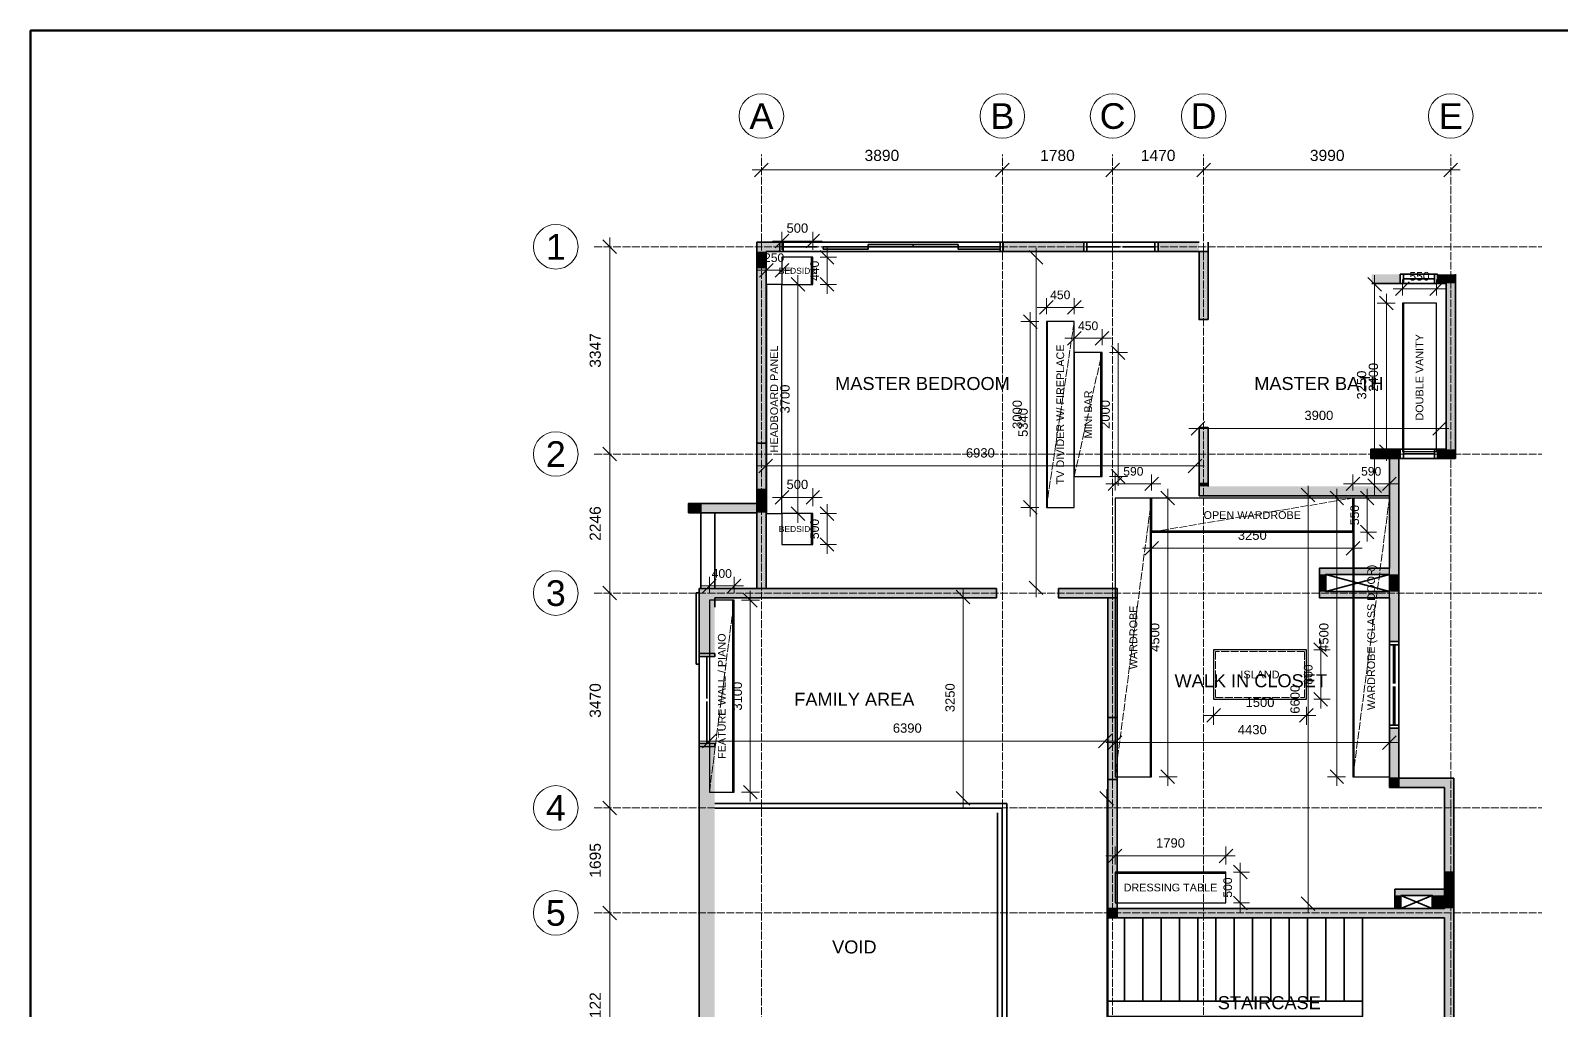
# Model space of a CAD drawing. Header units: millimetres. Extents: x 5 to 415, y 5 to 292.
# Drawn here: x 5 to 252, y 133.9 to 292 of the extents above; entities that cross this region are included whole.
import ezdxf
from ezdxf.enums import TextEntityAlignment as Align

# ---------------------------------------------------------------- set-up
doc = ezdxf.new("R2010")
doc.units = ezdxf.units.MM
doc.linetypes.add('DASHED', pattern=[1.524, 1.27, -0.254])
for name, color, linetype, lineweight in [('0-SHEET', 7, 'CONTINUOUS', 50), ('A-GRID', 8, 'DASHED', 13), ('A-GRID-TAG', 7, 'CONTINUOUS', 18), ('A-WALL', 250, 'CONTINUOUS', 35), ('A-WALL-DEMO', 1, 'DASHED', 35), ('A-WALL-FILL', 250, 'CONTINUOUS', 0), ('A-WALL-NEW', 5, 'CONTINUOUS', 35), ('I-DIM', 5, 'CONTINUOUS', 13), ('I-JOIN', 6, 'CONTINUOUS', 25), ('I-JOIN-HIDDEN', 6, 'DASHED', 13), ('I-ROOM', 7, 'CONTINUOUS', 13)]:
    doc.layers.add(name, color=color, linetype=linetype, lineweight=lineweight)
doc.styles.get("Standard").update_dxf_attribs({"font": 'arial.ttf'})

msp = doc.modelspace()

# ---------------------------------------------------------------- hatches: boundary and pattern name
at = {"layer": 'A-WALL-DEMO', "true_color": 0x727430}
h = msp.add_hatch(color=7, dxfattribs=at)
h.dxf.hatch_style = 1
h.paths.add_polyline_path([(123.74, 225.39), (122.24, 225.39), (123.74, 217.89), (123.74, 225.39)])
h = msp.add_hatch(color=7, dxfattribs=at)
h.dxf.hatch_style = 1
h.paths.add_polyline_path([(122.24, 225.39), (123.74, 217.89), (122.24, 217.89), (122.24, 225.39)])
h = msp.add_hatch(color=7, dxfattribs=at)
h.dxf.hatch_style = 1
h.paths.add_polyline_path([(180.45, 181.08), (178.95, 181.08), (180.45, 171.07), (180.45, 181.08)])
h = msp.add_hatch(color=7, dxfattribs=at)
h.dxf.hatch_style = 1
h.paths.add_polyline_path([(178.95, 181.08), (180.45, 171.07), (178.95, 171.07), (178.95, 181.08)])
at = {"layer": 'A-WALL-FILL', "true_color": 0x4d4d4d}
h = msp.add_hatch(color=7, dxfattribs=at)
h.dxf.hatch_style = 1
h.paths.add_polyline_path([(125.99, 257.82), (122.24, 257.82), (125.99, 256.32), (125.99, 257.82)])
h = msp.add_hatch(color=7, dxfattribs=at)
h.dxf.hatch_style = 1
h.paths.add_polyline_path([(122.24, 257.82), (125.99, 256.32), (122.24, 256.32), (122.24, 257.82)])
h = msp.add_hatch(color=7, dxfattribs=at)
h.dxf.hatch_style = 1
h.paths.add_polyline_path([(175.04, 257.82), (162.04, 257.82), (175.04, 256.32), (175.04, 257.82)])
h = msp.add_hatch(color=7, dxfattribs=at)
h.dxf.hatch_style = 1
h.paths.add_polyline_path([(162.04, 257.82), (175.04, 256.32), (162.04, 256.32), (162.04, 257.82)])
h = msp.add_hatch(color=7, dxfattribs=at)
h.dxf.hatch_style = 1
h.paths.add_polyline_path([(193.65, 257.82), (187.05, 257.82), (193.65, 256.32), (193.65, 257.82)])
h = msp.add_hatch(color=7, dxfattribs=at)
h.dxf.hatch_style = 1
h.paths.add_polyline_path([(187.05, 257.82), (193.65, 256.32), (187.05, 256.32), (187.05, 257.82)])
h = msp.add_hatch(color=7, dxfattribs=at)
h.dxf.hatch_style = 1
h.paths.add_polyline_path([(123.74, 256.32), (122.24, 256.32), (123.74, 253.6), (123.74, 256.32)])
h = msp.add_hatch(color=7, dxfattribs=at)
h.dxf.hatch_style = 1
h.paths.add_polyline_path([(122.24, 256.32), (123.74, 253.6), (122.24, 253.6), (122.24, 256.32)])
h = msp.add_hatch(color=7, dxfattribs=at)
h.dxf.hatch_style = 1
h.paths.add_polyline_path([(123.74, 253.6), (122.24, 253.6), (123.74, 225.39), (123.74, 253.6)])
h = msp.add_hatch(color=7, dxfattribs=at)
h.dxf.hatch_style = 1
h.paths.add_polyline_path([(122.24, 253.6), (123.74, 225.39), (122.24, 225.39), (122.24, 253.6)])
h = msp.add_hatch(color=7, dxfattribs=at)
h.dxf.hatch_style = 1
h.paths.add_polyline_path([(226.15, 252.66), (221.55, 252.66), (226.15, 251.16), (226.15, 252.66)])
h = msp.add_hatch(color=7, dxfattribs=at)
h.dxf.hatch_style = 1
h.paths.add_polyline_path([(221.55, 252.66), (226.15, 251.16), (221.55, 251.16), (221.55, 252.66)])
h = msp.add_hatch(color=7, dxfattribs=at)
h.dxf.hatch_style = 1
h.paths.add_polyline_path([(235.05, 252.66), (232.15, 252.66), (235.05, 251.16), (235.05, 252.66)])
h = msp.add_hatch(color=7, dxfattribs=at)
h.dxf.hatch_style = 1
h.paths.add_polyline_path([(232.15, 252.66), (235.05, 251.16), (232.15, 251.16), (232.15, 252.66)])
h = msp.add_hatch(color=7, dxfattribs=at)
h.dxf.hatch_style = 1
h.paths.add_polyline_path([(235.05, 251.16), (233.55, 251.16), (235.05, 224.37), (235.05, 251.16)])
h = msp.add_hatch(color=7, dxfattribs=at)
h.dxf.hatch_style = 1
h.paths.add_polyline_path([(233.55, 251.16), (235.05, 224.37), (233.55, 224.37), (233.55, 251.16)])
h = msp.add_hatch(color=7, dxfattribs=at)
h.dxf.hatch_style = 1
h.paths.add_polyline_path([(226.15, 224.37), (224.4, 224.37), (226.15, 222.87), (226.15, 224.37)])
h = msp.add_hatch(color=7, dxfattribs=at)
h.dxf.hatch_style = 1
h.paths.add_polyline_path([(224.4, 224.37), (226.15, 222.87), (224.4, 222.87), (224.4, 224.37)])
h = msp.add_hatch(color=7, dxfattribs=at)
h.dxf.hatch_style = 1
h.paths.add_polyline_path([(225.9, 222.87), (224.4, 222.87), (225.9, 218.37), (225.9, 222.87)])
h = msp.add_hatch(color=7, dxfattribs=at)
h.dxf.hatch_style = 1
h.paths.add_polyline_path([(224.4, 222.87), (225.9, 218.37), (224.4, 218.37), (224.4, 222.87)])
h = msp.add_hatch(color=7, dxfattribs=at)
h.dxf.hatch_style = 1
h.paths.add_polyline_path([(235.05, 224.37), (232.15, 224.37), (235.05, 222.87), (235.05, 224.37)])
h = msp.add_hatch(color=7, dxfattribs=at)
h.dxf.hatch_style = 1
h.paths.add_polyline_path([(232.15, 224.37), (235.05, 222.87), (232.15, 222.87), (232.15, 224.37)])
h = msp.add_hatch(color=7, dxfattribs=at)
h.dxf.hatch_style = 1
h.paths.add_polyline_path([(123.74, 217.89), (122.24, 217.89), (123.74, 216.64), (123.74, 217.89)])
h = msp.add_hatch(color=7, dxfattribs=at)
h.dxf.hatch_style = 1
h.paths.add_polyline_path([(122.24, 217.89), (123.74, 216.64), (122.24, 216.64), (122.24, 217.89)])
h = msp.add_hatch(color=7, dxfattribs=at)
h.dxf.hatch_style = 1
h.paths.add_polyline_path([(225.9, 218.37), (224.4, 218.37), (225.9, 205.17), (225.9, 218.37)])
h = msp.add_hatch(color=7, dxfattribs=at)
h.dxf.hatch_style = 1
h.paths.add_polyline_path([(224.4, 218.37), (225.9, 205.17), (224.4, 205.17), (224.4, 218.37)])
h = msp.add_hatch(color=7, dxfattribs=at)
h.dxf.hatch_style = 1
h.paths.add_polyline_path([(113.23, 215.64), (111.24, 215.64), (113.23, 214.14), (113.23, 215.64)])
h = msp.add_hatch(color=7, dxfattribs=at)
h.dxf.hatch_style = 1
h.paths.add_polyline_path([(111.24, 215.64), (113.23, 214.14), (111.24, 214.14), (111.24, 215.64)])
h = msp.add_hatch(color=7, dxfattribs=at)
h.dxf.hatch_style = 1
h.paths.add_polyline_path([(122.24, 215.64), (113.23, 215.64), (122.24, 214.14), (122.24, 215.64)])
h = msp.add_hatch(color=7, dxfattribs=at)
h.dxf.hatch_style = 1
h.paths.add_polyline_path([(113.23, 215.64), (122.24, 214.14), (113.23, 214.14), (113.23, 215.64)])
h = msp.add_hatch(color=7, dxfattribs=at)
h.dxf.hatch_style = 1
h.paths.add_polyline_path([(123.74, 216.64), (122.24, 216.64), (123.74, 215.64), (123.74, 216.64)])
h = msp.add_hatch(color=7, dxfattribs=at)
h.dxf.hatch_style = 1
h.paths.add_polyline_path([(122.24, 216.64), (123.74, 215.64), (122.24, 215.64), (122.24, 216.64)])
h = msp.add_hatch(color=7, dxfattribs=at)
h.dxf.hatch_style = 1
h.paths.add_polyline_path([(123.74, 215.64), (122.24, 215.64), (123.74, 214.14), (123.74, 215.64)])
h = msp.add_hatch(color=7, dxfattribs=at)
h.dxf.hatch_style = 1
h.paths.add_polyline_path([(122.24, 215.64), (123.74, 214.14), (122.24, 214.14), (122.24, 215.64)])
h = msp.add_hatch(color=7, dxfattribs=at)
h.dxf.hatch_style = 1
h.paths.add_polyline_path([(123.74, 214.14), (122.24, 214.14), (123.74, 201.88), (123.74, 214.14)])
h = msp.add_hatch(color=7, dxfattribs=at)
h.dxf.hatch_style = 1
h.paths.add_polyline_path([(122.24, 214.14), (123.74, 201.88), (122.24, 201.88), (122.24, 214.14)])
h = msp.add_hatch(color=7, dxfattribs=at)
h.dxf.hatch_style = 1
h.paths.add_polyline_path([(225.9, 205.17), (213.1, 205.17), (225.9, 204.17), (225.9, 205.17)])
h = msp.add_hatch(color=7, dxfattribs=at)
h.dxf.hatch_style = 1
h.paths.add_polyline_path([(213.1, 205.17), (225.9, 204.17), (213.1, 204.17), (213.1, 205.17)])
h = msp.add_hatch(color=7, dxfattribs=at)
h.dxf.hatch_style = 1
h.paths.add_polyline_path([(214.1, 204.17), (213.1, 204.17), (214.1, 201.39), (214.1, 204.17)])
h = msp.add_hatch(color=7, dxfattribs=at)
h.dxf.hatch_style = 1
h.paths.add_polyline_path([(213.1, 204.17), (214.1, 201.39), (213.1, 201.39), (213.1, 204.17)])
h = msp.add_hatch(color=7, dxfattribs=at)
h.dxf.hatch_style = 1
h.paths.add_polyline_path([(225.9, 204.17), (224.4, 204.17), (225.9, 201.88), (225.9, 204.17)])
h = msp.add_hatch(color=7, dxfattribs=at)
h.dxf.hatch_style = 1
h.paths.add_polyline_path([(224.4, 204.17), (225.9, 201.88), (224.4, 201.88), (224.4, 204.17)])
h = msp.add_hatch(color=7, dxfattribs=at)
h.dxf.hatch_style = 1
h.paths.add_polyline_path([(160.94, 201.88), (112.97, 201.88), (160.94, 200.39), (160.94, 201.88)])
h = msp.add_hatch(color=7, dxfattribs=at)
h.dxf.hatch_style = 1
h.paths.add_polyline_path([(112.97, 201.88), (160.94, 200.39), (112.97, 200.39), (112.97, 201.88)])
h = msp.add_hatch(color=7, dxfattribs=at)
h.dxf.hatch_style = 1
h.paths.add_polyline_path([(115.45, 200.39), (112.97, 200.39), (115.45, 191.39), (115.45, 200.39)])
h = msp.add_hatch(color=7, dxfattribs=at)
h.dxf.hatch_style = 1
h.paths.add_polyline_path([(112.97, 200.39), (115.45, 191.39), (112.97, 191.39), (112.97, 200.39)])
h = msp.add_hatch(color=7, dxfattribs=at)
h.dxf.hatch_style = 1
h.paths.add_polyline_path([(180.45, 201.88), (170.94, 201.88), (180.45, 200.39), (180.45, 201.88)])
h = msp.add_hatch(color=7, dxfattribs=at)
h.dxf.hatch_style = 1
h.paths.add_polyline_path([(170.94, 201.88), (180.45, 200.39), (170.94, 200.39), (170.94, 201.88)])
h = msp.add_hatch(color=7, dxfattribs=at)
h.dxf.hatch_style = 1
h.paths.add_polyline_path([(180.45, 200.39), (178.95, 200.39), (180.45, 181.08), (180.45, 200.39)])
h = msp.add_hatch(color=7, dxfattribs=at)
h.dxf.hatch_style = 1
h.paths.add_polyline_path([(178.95, 200.39), (180.45, 181.08), (178.95, 181.08), (178.95, 200.39)])
h = msp.add_hatch(color=7, dxfattribs=at)
h.dxf.hatch_style = 1
h.paths.add_polyline_path([(225.9, 201.39), (213.1, 201.39), (225.9, 200.39), (225.9, 201.39)])
h = msp.add_hatch(color=7, dxfattribs=at)
h.dxf.hatch_style = 1
h.paths.add_polyline_path([(213.1, 201.39), (225.9, 200.39), (213.1, 200.39), (213.1, 201.39)])
h = msp.add_hatch(color=7, dxfattribs=at)
h.dxf.hatch_style = 1
h.paths.add_polyline_path([(225.9, 201.88), (224.4, 201.88), (225.9, 201.39), (225.9, 201.88)])
h = msp.add_hatch(color=7, dxfattribs=at)
h.dxf.hatch_style = 1
h.paths.add_polyline_path([(224.4, 201.88), (225.9, 201.39), (224.4, 201.39), (224.4, 201.88)])
h = msp.add_hatch(color=7, dxfattribs=at)
h.dxf.hatch_style = 1
h.paths.add_polyline_path([(225.9, 200.39), (224.4, 200.39), (225.9, 193.31), (225.9, 200.39)])
h = msp.add_hatch(color=7, dxfattribs=at)
h.dxf.hatch_style = 1
h.paths.add_polyline_path([(224.4, 200.39), (225.9, 193.31), (224.4, 193.31), (224.4, 200.39)])
h = msp.add_hatch(color=7, dxfattribs=at)
h.dxf.hatch_style = 1
h.paths.add_polyline_path([(225.9, 179.31), (224.4, 179.31), (225.9, 171.24), (225.9, 179.31)])
h = msp.add_hatch(color=7, dxfattribs=at)
h.dxf.hatch_style = 1
h.paths.add_polyline_path([(224.4, 179.31), (225.9, 171.24), (224.4, 171.24), (224.4, 179.31)])
h = msp.add_hatch(color=7, dxfattribs=at)
h.dxf.hatch_style = 1
h.paths.add_polyline_path([(115.45, 176.39), (112.97, 176.39), (115.45, 119.01), (115.45, 176.39)])
h = msp.add_hatch(color=7, dxfattribs=at)
h.dxf.hatch_style = 1
h.paths.add_polyline_path([(112.97, 176.39), (115.45, 119.01), (112.97, 119.01), (112.97, 176.39)])
h = msp.add_hatch(color=7, dxfattribs=at)
h.dxf.hatch_style = 1
h.paths.add_polyline_path([(180.45, 171.07), (178.95, 171.07), (180.45, 150.23), (180.45, 171.07)])
h = msp.add_hatch(color=7, dxfattribs=at)
h.dxf.hatch_style = 1
h.paths.add_polyline_path([(178.95, 171.07), (180.45, 150.23), (178.95, 150.23), (178.95, 171.07)])
h = msp.add_hatch(color=7, dxfattribs=at)
h.dxf.hatch_style = 1
h.paths.add_polyline_path([(225.9, 171.24), (224.4, 171.24), (225.9, 170.28), (225.9, 171.24)])
h = msp.add_hatch(color=7, dxfattribs=at)
h.dxf.hatch_style = 1
h.paths.add_polyline_path([(224.4, 171.24), (225.9, 170.28), (224.4, 170.28), (224.4, 171.24)])
h = msp.add_hatch(color=7, dxfattribs=at)
h.dxf.hatch_style = 1
h.paths.add_polyline_path([(234.8, 171.24), (225.9, 171.24), (234.8, 170.28), (234.8, 171.24)])
h = msp.add_hatch(color=7, dxfattribs=at)
h.dxf.hatch_style = 1
h.paths.add_polyline_path([(225.9, 171.24), (234.8, 170.28), (225.9, 170.28), (225.9, 171.24)])
h = msp.add_hatch(color=7, dxfattribs=at)
h.dxf.hatch_style = 1
h.paths.add_polyline_path([(225.9, 170.28), (224.4, 170.28), (225.9, 169.74), (225.9, 170.28)])
h = msp.add_hatch(color=7, dxfattribs=at)
h.dxf.hatch_style = 1
h.paths.add_polyline_path([(224.4, 170.28), (225.9, 169.74), (224.4, 169.74), (224.4, 170.28)])
h = msp.add_hatch(color=7, dxfattribs=at)
h.dxf.hatch_style = 1
h.paths.add_polyline_path([(234.8, 170.28), (225.9, 170.28), (234.8, 169.74), (234.8, 170.28)])
h = msp.add_hatch(color=7, dxfattribs=at)
h.dxf.hatch_style = 1
h.paths.add_polyline_path([(225.9, 170.28), (234.8, 169.74), (225.9, 169.74), (225.9, 170.28)])
h = msp.add_hatch(color=7, dxfattribs=at)
h.dxf.hatch_style = 1
h.paths.add_polyline_path([(234.8, 169.74), (233.3, 169.74), (234.8, 156.23), (234.8, 169.74)])
h = msp.add_hatch(color=7, dxfattribs=at)
h.dxf.hatch_style = 1
h.paths.add_polyline_path([(233.3, 169.74), (234.8, 156.23), (233.3, 156.23), (233.3, 169.74)])
h = msp.add_hatch(color=7, dxfattribs=at)
h.dxf.hatch_style = 1
h.paths.add_polyline_path([(234.8, 156.23), (233.3, 156.23), (234.8, 153.31), (234.8, 156.23)])
h = msp.add_hatch(color=7, dxfattribs=at)
h.dxf.hatch_style = 1
h.paths.add_polyline_path([(233.3, 156.23), (234.8, 153.31), (233.3, 153.31), (233.3, 156.23)])
h = msp.add_hatch(color=7, dxfattribs=at)
h.dxf.hatch_style = 1
h.paths.add_polyline_path([(233.3, 153.31), (225.26, 153.31), (233.3, 152.32), (233.3, 153.31)])
h = msp.add_hatch(color=7, dxfattribs=at)
h.dxf.hatch_style = 1
h.paths.add_polyline_path([(225.26, 153.31), (233.3, 152.32), (225.26, 152.32), (225.26, 153.31)])
h = msp.add_hatch(color=7, dxfattribs=at)
h.dxf.hatch_style = 1
h.paths.add_polyline_path([(234.8, 153.31), (233.3, 153.31), (234.8, 150.23), (234.8, 153.31)])
h = msp.add_hatch(color=7, dxfattribs=at)
h.dxf.hatch_style = 1
h.paths.add_polyline_path([(233.3, 153.31), (234.8, 150.23), (233.3, 150.23), (233.3, 153.31)])
h = msp.add_hatch(color=7, dxfattribs=at)
h.dxf.hatch_style = 1
h.paths.add_polyline_path([(226.26, 152.32), (225.26, 152.32), (226.26, 150.23), (226.26, 152.32)])
h = msp.add_hatch(color=7, dxfattribs=at)
h.dxf.hatch_style = 1
h.paths.add_polyline_path([(225.26, 152.32), (226.26, 150.23), (225.26, 150.23), (225.26, 152.32)])
h = msp.add_hatch(color=7, dxfattribs=at)
h.dxf.hatch_style = 1
h.paths.add_polyline_path([(233.3, 152.32), (231.3, 152.32), (233.3, 150.23), (233.3, 152.32)])
h = msp.add_hatch(color=7, dxfattribs=at)
h.dxf.hatch_style = 1
h.paths.add_polyline_path([(231.3, 152.32), (233.3, 150.23), (231.3, 150.23), (231.3, 152.32)])
h = msp.add_hatch(color=7, dxfattribs=at)
h.dxf.hatch_style = 1
h.paths.add_polyline_path([(180.45, 150.23), (178.95, 150.23), (180.45, 148.73), (180.45, 150.23)])
h = msp.add_hatch(color=7, dxfattribs=at)
h.dxf.hatch_style = 1
h.paths.add_polyline_path([(178.95, 150.23), (180.45, 148.73), (178.95, 148.73), (178.95, 150.23)])
h = msp.add_hatch(color=7, dxfattribs=at)
h.dxf.hatch_style = 1
h.paths.add_polyline_path([(234.8, 150.23), (180.45, 150.23), (234.8, 148.73), (234.8, 150.23)])
h = msp.add_hatch(color=7, dxfattribs=at)
h.dxf.hatch_style = 1
h.paths.add_polyline_path([(180.45, 150.23), (234.8, 148.73), (180.45, 148.73), (180.45, 150.23)])
h = msp.add_hatch(color=7, dxfattribs=at)
h.dxf.hatch_style = 1
h.paths.add_polyline_path([(234.8, 148.73), (233.3, 148.73), (234.8, 119.01), (234.8, 148.73)])
h = msp.add_hatch(color=7, dxfattribs=at)
h.dxf.hatch_style = 1
h.paths.add_polyline_path([(233.3, 148.73), (234.8, 119.01), (233.3, 119.01), (233.3, 148.73)])
at = {"layer": 'A-WALL-NEW', "true_color": 0x4554a5}
h = msp.add_hatch(color=7, dxfattribs=at)
h.dxf.hatch_style = 1
h.paths.add_polyline_path([(195.15, 256.32), (193.65, 256.32), (195.15, 251.16), (195.15, 256.32)])
h = msp.add_hatch(color=7, dxfattribs=at)
h.dxf.hatch_style = 1
h.paths.add_polyline_path([(193.65, 256.32), (195.15, 251.16), (193.65, 251.16), (193.65, 256.32)])
h = msp.add_hatch(color=7, dxfattribs=at)
h.dxf.hatch_style = 1
h.paths.add_polyline_path([(195.15, 251.16), (193.65, 251.16), (195.15, 245.33), (195.15, 251.16)])
h = msp.add_hatch(color=7, dxfattribs=at)
h.dxf.hatch_style = 1
h.paths.add_polyline_path([(193.65, 251.16), (195.15, 245.33), (193.65, 245.33), (193.65, 251.16)])
h = msp.add_hatch(color=7, dxfattribs=at)
h.dxf.hatch_style = 1
h.paths.add_polyline_path([(195.15, 227.87), (193.65, 227.87), (195.15, 224.37), (195.15, 227.87)])
h = msp.add_hatch(color=7, dxfattribs=at)
h.dxf.hatch_style = 1
h.paths.add_polyline_path([(193.65, 227.87), (195.15, 224.37), (193.65, 224.37), (193.65, 227.87)])
h = msp.add_hatch(color=7, dxfattribs=at)
h.dxf.hatch_style = 1
h.paths.add_polyline_path([(195.15, 224.37), (193.65, 224.37), (195.15, 218.97), (195.15, 224.37)])
h = msp.add_hatch(color=7, dxfattribs=at)
h.dxf.hatch_style = 1
h.paths.add_polyline_path([(193.65, 224.37), (195.15, 218.97), (193.65, 218.97), (193.65, 224.37)])
h = msp.add_hatch(color=7, dxfattribs=at)
h.dxf.hatch_style = 1
h.paths.add_polyline_path([(224.4, 224.37), (221.4, 224.37), (224.4, 222.87), (224.4, 224.37)])
h = msp.add_hatch(color=7, dxfattribs=at)
h.dxf.hatch_style = 1
h.paths.add_polyline_path([(221.4, 224.37), (224.4, 222.87), (221.4, 222.87), (221.4, 224.37)])
h = msp.add_hatch(color=7, dxfattribs=at)
h.dxf.hatch_style = 1
h.paths.add_polyline_path([(195.15, 218.97), (193.65, 218.97), (195.15, 218.37), (195.15, 218.97)])
h = msp.add_hatch(color=7, dxfattribs=at)
h.dxf.hatch_style = 1
h.paths.add_polyline_path([(193.65, 218.97), (195.15, 218.37), (193.65, 218.37), (193.65, 218.97)])
h = msp.add_hatch(color=7, dxfattribs=at)
h.dxf.hatch_style = 1
h.paths.add_polyline_path([(224.4, 218.37), (193.65, 218.37), (224.4, 216.87), (224.4, 218.37)])
h = msp.add_hatch(color=7, dxfattribs=at)
h.dxf.hatch_style = 1
h.paths.add_polyline_path([(193.65, 218.37), (224.4, 216.87), (193.65, 216.87), (193.65, 218.37)])

# ---------------------------------------------------------------- linework, layer by layer
at = {"layer": '0-SHEET'}
msp.add_lwpolyline([(5, 5), (415, 5), (415, 292), (5, 292)], close=True, dxfattribs=at)
at = {"layer": 'A-GRID'}
for p, q in [((123, 37), (123, 272)), ((161.9, 37), (161.9, 272)), ((179.7, 37), (179.7, 272)), ((194.4, 37), (194.4, 272)), ((234.3, 37), (234.3, 272)), ((96, 257.08), (249, 257.08)), ((96, 223.61), (249, 223.61)), ((96, 201.15), (249, 201.15)), ((96, 166.45), (249, 166.45)), ((96, 149.5), (249, 149.5))]:
    msp.add_line(p, q, dxfattribs=at)
at = {"layer": 'A-GRID-TAG'}
for centre in [(123, 278.2), (161.9, 278.2), (179.7, 278.2), (194.4, 278.2), (234.3, 278.2), (89.8, 257.08), (89.8, 223.61), (89.8, 201.15), (89.8, 166.45), (89.8, 149.5)]:
    msp.add_circle(centre, 3.6, dxfattribs=at)
at = {"layer": 'A-WALL'}
for points in [[(122.24, 257.82), (193.65, 257.82)], [(122.24, 257.82), (122.24, 201.88)], [(123.74, 256.32), (125.99, 256.32), (125.99, 257.82), (125.99, 256.32)], [(126.49, 256.32), (125.99, 256.32), (125.99, 257.82), (126.49, 257.82), (126.49, 256.32)], [(126.49, 257.07), (131.99, 257.07)], [(132.99, 257.07), (161.54, 257.07)], [(140.24, 257.07), (140.24, 256.7), (132.99, 256.7), (132.99, 257.07), (140.24, 257.07)], [(147.49, 257.45), (147.49, 257.07), (140.24, 257.07), (140.24, 257.45), (147.49, 257.45)], [(147.49, 257.45), (147.49, 257.07), (154.74, 257.07), (154.74, 257.45), (147.49, 257.45)], [(154.74, 257.07), (154.74, 256.7), (161.54, 256.7), (161.54, 257.07), (154.74, 257.07)], [(162.04, 256.32), (161.54, 256.32), (161.54, 257.82), (162.04, 257.82), (162.04, 256.32)], [(162.04, 256.32), (162.04, 257.82)], [(175.04, 257.82), (175.04, 256.32)], [(175.54, 256.32), (175.04, 256.32), (175.04, 257.82), (175.54, 257.82), (175.54, 256.32)], [(180.79, 257.07), (175.54, 257.07)], [(186.54, 257.07), (181.29, 257.07)], [(187.05, 256.32), (186.54, 256.32), (186.54, 257.82), (187.05, 257.82), (187.05, 256.32)], [(195.15, 257.82), (195.15, 245.33)], [(123.74, 256.32), (168.65, 256.32)], [(123.74, 256.32), (123.74, 201.88)], [(123.74, 256.32), (167.14, 256.32)], [(168.65, 256.32), (195.15, 256.32)], [(193.65, 256.32), (193.65, 245.33)], [(193.65, 256.32), (193.65, 245.33), (195.15, 245.33)], [(195.15, 256.32), (195.15, 245.33)], [(232.15, 251.16), (232.15, 252.66), (226.15, 252.66), (226.15, 251.16), (232.15, 251.16)], [(226.65, 251.16), (226.15, 251.16), (226.15, 252.66), (226.65, 252.66), (226.65, 251.16)], [(232.15, 251.16), (231.65, 251.16), (231.65, 252.66), (232.15, 252.66), (232.15, 251.16)], [(235.05, 252.66), (235.05, 222.87)], [(233.55, 251.16), (221.55, 251.16)], [(226.65, 251.91), (231.65, 251.91)], [(233.55, 251.16), (233.55, 224.37)], [(193.65, 227.87), (193.65, 216.87)], [(193.65, 227.87), (193.65, 216.87)], [(195.15, 227.87), (193.65, 227.87)], [(195.15, 227.87), (195.15, 218.37)], [(122.24, 225.39), (123.74, 225.39)], [(224.4, 224.37), (221.4, 224.37), (221.4, 222.87), (224.4, 222.87)], [(233.55, 224.37), (224.4, 224.37)], [(224.4, 224.37), (224.4, 222.87), (224.4, 205.17)], [(224.6, 224.37), (224.4, 224.37)], [(235.05, 222.87), (224.4, 222.87)], [(225.9, 222.87), (225.9, 201.88)], [(226.15, 222.87), (226.15, 224.37)], [(226.65, 222.87), (226.15, 222.87), (226.15, 224.37), (226.65, 224.37), (226.65, 222.87)], [(226.65, 223.62), (231.65, 223.62)], [(232.15, 222.87), (231.65, 222.87), (231.65, 224.37), (232.15, 224.37), (232.15, 222.87)], [(233.55, 224.37), (232.15, 224.37), (232.15, 222.87)], [(123.74, 217.89), (122.24, 217.89)], [(123.74, 201.88), (123.74, 215.64), (123.74, 216.64), (122.24, 216.64), (122.24, 215.64), (114.74, 215.64), (111.24, 215.64), (111.24, 214.14), (113.23, 214.14), (113.23, 201.88)], [(113.23, 215.64), (122.24, 215.64), (122.24, 214.14), (113.23, 214.14), (113.23, 215.64)], [(224.4, 216.87), (193.65, 216.87)], [(115.45, 201.88), (115.45, 214.14)], [(213.1, 203.67), (213.1, 205.17)], [(224.4, 200.39), (213.1, 200.39), (213.1, 205.17), (224.4, 205.17), (213.1, 205.17)], [(213.1, 203.67), (213.1, 201.88)], [(224.4, 201.39), (214.1, 201.39), (214.1, 204.17), (224.4, 204.17), (224.4, 201.39)], [(224.4, 204.17), (214.1, 201.39)], [(214.1, 204.17), (224.4, 201.39)], [(224.4, 201.39), (224.4, 204.17)], [(112.97, 201.19), (112.48, 201.19), (112.48, 189.69), (112.97, 189.69)], [(160.94, 201.88), (112.97, 201.88)], [(112.97, 49.99), (112.97, 201.88)], [(160.94, 200.39), (115.45, 200.39)], [(115.45, 200.39), (115.45, 198.89)], [(160.94, 200.39), (160.94, 201.88)], [(180.45, 201.88), (170.94, 201.88)], [(170.94, 201.88), (170.94, 200.39), (180.45, 200.39), (180.45, 201.88), (170.94, 201.88)], [(180.45, 200.39), (178.95, 200.39)], [(178.95, 200.39), (178.95, 148.73)], [(178.95, 200.39), (178.95, 150.23), (233.3, 150.23)], [(180.45, 200.39), (180.45, 148.73)], [(224.4, 200.39), (213.1, 200.39)], [(224.4, 200.39), (219.9, 200.39)], [(224.4, 200.39), (224.4, 169.74)], [(225.9, 201.88), (225.9, 169.74)], [(224.4, 193.31), (224.4, 179.32), (225.9, 179.32), (225.9, 193.31), (224.4, 193.31)], [(225.9, 193.31), (225.9, 179.31), (224.4, 179.31), (224.4, 193.31), (225.9, 193.31)], [(225.9, 192.81), (225.9, 193.31), (224.4, 193.31), (224.4, 192.81), (225.9, 192.81)], [(225.05, 186.56), (225.05, 192.81)], [(225.25, 186.56), (225.25, 192.81)], [(115.45, 191.39), (112.97, 191.39)], [(112.97, 190.89), (112.97, 191.39), (115.45, 191.39), (115.45, 190.89), (112.97, 190.89)], [(114.21, 190.89), (114.21, 184.14)], [(225.05, 179.81), (225.05, 186.06)], [(225.25, 179.81), (225.25, 186.06)], [(114.21, 183.64), (114.21, 176.88)], [(180.45, 181.08), (180.45, 171.07), (178.95, 171.07), (178.95, 181.08), (180.45, 181.08)], [(225.9, 179.31), (225.9, 179.81), (224.4, 179.81), (224.4, 179.31), (225.9, 179.31)], [(114.47, 176.39), (112.97, 176.39), (115.45, 176.39), (115.45, 176.88), (112.97, 176.88), (112.97, 176.39)], [(115.45, 176.39), (112.97, 176.39)], [(234.8, 171.24), (224.4, 171.24)], [(234.8, 117.51), (234.8, 171.24)], [(233.3, 169.74), (224.4, 169.74)], [(233.3, 150.23), (233.3, 169.74)], [(115.45, 167.18), (162.64, 167.18)], [(115.45, 166.43), (161.89, 166.43), (161.89, 119.01)], [(161.14, 165.68), (161.14, 119.01), (161.14, 110.71)], [(162.64, 167.18), (162.64, 110.71)], [(225.26, 153.31), (225.26, 150.23), (233.3, 150.23), (233.3, 153.31), (225.26, 153.31)], [(226.26, 152.32), (226.26, 150.23), (231.3, 150.23), (231.3, 152.32), (226.26, 152.32)], [(226.26, 152.32), (231.3, 150.23)], [(226.26, 150.23), (231.3, 152.32)], [(178.95, 148.73), (233.3, 148.73)], [(178.95, 148.73), (178.95, 135.22)], [(184.56, 148.73), (184.56, 135.22), (181.61, 135.22), (181.61, 148.73), (184.56, 148.73)], [(187.52, 148.73), (187.52, 135.22), (184.56, 135.22), (184.56, 148.73), (187.52, 148.73)], [(190.48, 148.73), (190.48, 135.22), (187.52, 135.22), (187.52, 148.73), (190.48, 148.73)], [(193.44, 148.73), (193.44, 135.22), (190.48, 135.22), (190.48, 148.73), (193.44, 148.73)], [(196.39, 148.73), (196.39, 135.22), (193.44, 135.22), (193.44, 148.73), (196.39, 148.73)], [(199.35, 148.73), (199.35, 135.22), (196.39, 135.22), (196.39, 148.73), (199.35, 148.73)], [(202.31, 148.73), (202.31, 135.22), (199.35, 135.22), (199.35, 148.73), (202.31, 148.73)], [(205.27, 148.73), (205.27, 135.22), (202.31, 135.22), (202.31, 148.73), (205.27, 148.73)], [(208.23, 148.73), (208.23, 135.22), (205.27, 135.22), (205.27, 148.73), (208.23, 148.73)], [(211.18, 148.73), (211.18, 135.22), (208.23, 135.22), (208.23, 148.73), (211.18, 148.73)], [(214.14, 148.73), (214.14, 135.22), (211.18, 135.22), (211.18, 148.73), (214.14, 148.73)], [(217.1, 148.73), (217.1, 135.22), (214.14, 135.22), (214.14, 148.73), (217.1, 148.73)], [(220.05, 148.73), (220.05, 135.22), (217.1, 135.22), (217.1, 148.73), (220.05, 148.73)], [(233.3, 148.73), (233.3, 119.01)], [(178.95, 135.22), (178.95, 132.77), (220.05, 132.77), (220.05, 135.22), (178.95, 135.22)]]:
    msp.add_lwpolyline(points, dxfattribs=at)
at = {"layer": 'I-DIM'}
for p, q in [((121.5, 269.5), (163.4, 269.5)), ((121.9, 268.4), (124.1, 270.6)), ((160.4, 269.5), (181.2, 269.5)), ((160.8, 268.4), (163, 270.6)), ((160.8, 268.4), (163, 270.6)), ((178.2, 269.5), (195.9, 269.5)), ((178.6, 268.4), (180.8, 270.6)), ((178.6, 268.4), (180.8, 270.6)), ((192.9, 269.5), (235.8, 269.5)), ((193.3, 268.4), (195.5, 270.6)), ((193.3, 268.4), (195.5, 270.6)), ((233.2, 268.4), (235.4, 270.6)), ((126.3, 256.6), (126.3, 259.5)), ((131.3, 256.6), (131.3, 259.5)), ((99.6, 255.98), (97.4, 258.18)), ((98.5, 222.11), (98.5, 258.58)), ((124.8, 258), (132.8, 258)), ((125.2, 256.9), (127.4, 259.1)), ((130.2, 256.9), (132.4, 259.1)), ((133.6, 249.5), (133.6, 256.9)), ((123.8, 252.2), (123.8, 254.8)), ((126.3, 252.2), (126.3, 254.8)), ((134.7, 254.3), (132.5, 256.5)), ((132.5, 255.4), (135.1, 255.4)), ((122.3, 253.3), (127.8, 253.3)), ((122.7, 252.2), (124.9, 254.4)), ((125.2, 252.2), (127.4, 254.4)), ((130, 249.9), (127.8, 252.1)), ((128.9, 212.5), (128.9, 252.5)), ((134.7, 249.9), (132.5, 252.1)), ((127.5, 251), (130.4, 251)), ((132.5, 251), (135.1, 251)), ((223.9, 222.5), (223.9, 249.5)), ((225, 250.3), (233.5, 250.3)), ((225.4, 249.2), (227.6, 251.4)), ((226.5, 249.2), (226.5, 251.8)), ((230.9, 249.2), (233.1, 251.4)), ((232, 249.2), (232, 251.8)), ((167.5, 247.3), (175, 247.3)), ((167.9, 246.2), (170.1, 248.4)), ((169, 246.2), (169, 248.8)), ((172.4, 246.2), (174.6, 248.4)), ((173.5, 246.2), (173.5, 248.8)), ((225.3, 248), (222.4, 248)), ((225, 246.9), (222.8, 249.1)), ((167.8, 245), (164.9, 245)), ((167.5, 243.9), (165.3, 246.1)), ((166.4, 213.5), (166.4, 246.5)), ((172, 242.3), (179.5, 242.3)), ((172.4, 241.2), (174.6, 243.4)), ((173.5, 241.2), (173.5, 243.8)), ((176.9, 241.2), (179.1, 243.4)), ((178, 241.2), (178, 243.8)), ((179.2, 240), (182.1, 240)), ((181.7, 238.9), (179.5, 241.1)), ((180.6, 218.5), (180.6, 241.5)), ((98.5, 199.65), (98.5, 225.11)), ((225, 222.9), (222.8, 225.1)), ((99.6, 222.51), (97.4, 224.71)), ((99.6, 222.51), (97.4, 224.71)), ((225.3, 224), (222.4, 224)), ((179, 217.7), (181.2, 219.9)), ((179.2, 220), (182.1, 220)), ((181.7, 218.9), (179.5, 221.1)), ((180.1, 217.7), (180.1, 220.3)), ((184.9, 217.7), (187.1, 219.9)), ((186, 217.7), (186, 220.3)), ((217.4, 217.7), (219.6, 219.9)), ((218.5, 217.7), (218.5, 220.3)), ((223.3, 217.7), (225.5, 219.9)), ((224.4, 217.7), (224.4, 220.3)), ((125.2, 215.5), (127.4, 217.7)), ((126.3, 215.2), (126.3, 218.1)), ((130.2, 215.5), (132.4, 217.7)), ((131.3, 215.2), (131.3, 218.1)), ((178.6, 218.8), (187.5, 218.8)), ((189.7, 215.4), (187.5, 217.6)), ((188.6, 170), (188.6, 218)), ((217, 215.4), (214.8, 217.6)), ((215.9, 170), (215.9, 218)), ((217, 218.8), (225.9, 218.8)), ((221.9, 215.4), (219.7, 217.6)), ((220.8, 209.5), (220.8, 218)), ((124.8, 216.6), (132.8, 216.6)), ((130, 212.9), (127.8, 215.1)), ((134.7, 212.9), (132.5, 215.1)), ((133.6, 207.5), (133.6, 215.5)), ((167.8, 215), (164.9, 215)), ((167.5, 213.9), (165.3, 216.1)), ((187.2, 216.5), (190.1, 216.5)), ((217.3, 216.5), (214.4, 216.5)), ((219.7, 216.5), (222.3, 216.5)), ((127.5, 214), (130.4, 214)), ((132.5, 214), (135.1, 214)), ((134.7, 207.9), (132.5, 210.1)), ((221.9, 209.9), (219.7, 212.1)), ((219.7, 211), (222.3, 211)), ((132.5, 209), (135.1, 209)), ((184.5, 208.4), (220, 208.4)), ((184.9, 207.3), (187.1, 209.5)), ((186, 209.8), (186, 206.9)), ((217.4, 207.3), (219.6, 209.5)), ((218.5, 209.8), (218.5, 206.9)), ((98.5, 164.95), (98.5, 202.65)), ((113.5, 201.2), (115.7, 203.4)), ((114.6, 201.2), (114.6, 203.8)), ((117.5, 201.2), (119.7, 203.4)), ((118.6, 201.2), (118.6, 203.8)), ((99.6, 200.05), (97.4, 202.25)), ((99.6, 200.05), (97.4, 202.25)), ((113.1, 202.3), (120.1, 202.3)), ((122.3, 198.9), (120.1, 201.1)), ((121.2, 167.5), (121.2, 201.5)), ((119.8, 200), (122.7, 200)), ((214.4, 190.9), (212.2, 193.1)), ((213.3, 182.5), (213.3, 193.5)), ((212.2, 192), (214.8, 192)), ((196, 182.8), (196, 179.9)), ((211, 182.8), (211, 179.9)), ((214.4, 182.9), (212.2, 185.1)), ((212.2, 184), (214.8, 184)), ((194.5, 181.4), (212.5, 181.4)), ((194.9, 180.3), (197.1, 182.5)), ((209.9, 180.3), (212.1, 182.5)), ((187.2, 171.5), (190.1, 171.5)), ((189.7, 170.4), (187.5, 172.6)), ((217.3, 171.5), (214.4, 171.5)), ((217, 170.4), (214.8, 172.6)), ((119.8, 169), (122.7, 169)), ((122.3, 167.9), (120.1, 170.1)), ((99.6, 165.35), (97.4, 167.55)), ((99.6, 165.35), (97.4, 167.55)), ((98.5, 148), (98.5, 167.95)), ((178.6, 158.7), (199.5, 158.7)), ((179, 157.6), (181.2, 159.8)), ((180.1, 157.3), (180.1, 160.2)), ((196.9, 157.6), (199.1, 159.8)), ((198, 157.3), (198, 160.2)), ((201.4, 155), (199.2, 157.2)), ((199.2, 156.1), (201.8, 156.1)), ((200.3, 149.6), (200.3, 157.6)), ((98.5, 116.78), (98.5, 151)), ((201.4, 150), (199.2, 152.2)), ((199.2, 151.1), (201.8, 151.1)), ((99.6, 148.4), (97.4, 150.6)), ((99.6, 148.4), (97.4, 150.6))]:
    msp.add_line(p, q, dxfattribs=at)
at = {"layer": 'I-DIM', "color": 5}
for p, q in [((167.35, 200.5), (167.35, 256.9)), ((168.45, 254.3), (166.25, 256.5)), ((223.1, 249.9), (220.9, 252.1)), ((222, 217), (222, 252.5)), ((192, 227.75), (234, 227.75)), ((192.4, 226.65), (194.6, 228.85)), ((231.4, 226.65), (233.6, 228.85)), ((122.6, 220.6), (124.8, 222.8)), ((191.9, 220.6), (194.1, 222.8)), ((122.2, 221.7), (194.5, 221.7)), ((212.35, 215.9), (210.15, 218.1)), ((211.25, 149.5), (211.25, 218.5)), ((223.1, 217.4), (220.9, 219.6)), ((168.45, 200.9), (166.25, 203.1)), ((156.65, 199.4), (154.45, 201.6)), ((155.55, 166.5), (155.55, 202)), ((113.5, 176.15), (115.7, 178.35)), ((177.4, 176.15), (179.6, 178.35)), ((179, 175.9), (181.2, 178.1)), ((223.3, 175.9), (225.5, 178.1)), ((113.1, 177.25), (180, 177.25)), ((178.6, 177), (225.9, 177)), ((156.65, 166.9), (154.45, 169.1)), ((179.85, 166.9), (177.65, 169.1)), ((178.75, 88.5), (178.75, 169.5)), ((212.35, 149.9), (210.15, 152.1))]:
    msp.add_line(p, q, dxfattribs=at)
at = {"layer": 'I-JOIN'}
for p, q in [((131.1, 251), (131.1, 255.4)), ((226.7, 224), (226.7, 248)), ((169.2, 215), (169.2, 245)), ((177.8, 220), (177.8, 240)), ((185.8, 171.5), (185.8, 216.5)), ((218.7, 171.5), (218.7, 216.5)), ((131.1, 209), (131.1, 214)), ((186, 211.2), (218.5, 211.2)), ((118.4, 169), (118.4, 200)), ((180.1, 155.9), (198, 155.9))]:
    msp.add_line(p, q, dxfattribs=at)
for points in [[(126.3, 251), (131.3, 251), (131.3, 255.4), (126.3, 255.4)], [(123.8, 214), (126.3, 214), (126.3, 251), (123.8, 251)], [(226.5, 224), (232, 224), (232, 248), (226.5, 248)], [(169, 215), (173.5, 215), (173.5, 245), (169, 245)], [(173.5, 220), (178, 220), (178, 240), (173.5, 240)], [(180.1, 171.5), (186, 171.5), (186, 216.5), (180.1, 216.5)], [(186, 211), (218.5, 211), (218.5, 216.5), (186, 216.5)], [(218.5, 171.5), (224.4, 171.5), (224.4, 216.5), (218.5, 216.5)], [(126.3, 209), (131.3, 209), (131.3, 214), (126.3, 214)], [(114.6, 169), (118.6, 169), (118.6, 200), (114.6, 200)], [(196, 184), (211, 184), (211, 192), (196, 192)], [(180.1, 151.1), (198, 151.1), (198, 156.1), (180.1, 156.1)]]:
    msp.add_lwpolyline(points, close=True, dxfattribs=at)
at = {"layer": 'I-JOIN-HIDDEN'}
for p, q in [((169, 215), (173.5, 245)), ((173.5, 220), (178, 240)), ((180.1, 171.5), (186, 216.5)), ((186, 211), (218.5, 216.5)), ((218.5, 171.5), (224.4, 216.5)), ((114.6, 169), (118.6, 200))]:
    msp.add_line(p, q, dxfattribs=at)
msp.add_lwpolyline([(196.3, 184.3), (210.7, 184.3), (210.7, 191.7), (196.3, 191.7)], close=True, dxfattribs=at)

# ---------------------------------------------------------------- texts
at = {"layer": 'A-GRID-TAG'}
for s, p in [('A', (123, 278.2)), ('B', (161.9, 278.2)), ('C', (179.7, 278.2)), ('D', (194.4, 278.2)), ('E', (234.3, 278.2)), ('1', (89.8, 257.08)), ('2', (89.8, 223.61)), ('3', (89.8, 201.15)), ('4', (89.8, 166.45)), ('5', (89.8, 149.5))]:
    msp.add_text(s, height=4.14, dxfattribs=at).set_placement(p, align=Align.MIDDLE_CENTER)
at = {"layer": 'I-DIM'}
for s, height, p in [('3890', 1.8, (142.45, 270.4)), ('1780', 1.8, (170.8, 270.4)), ('1470', 1.8, (187.05, 270.4)), ('3990', 1.8, (214.35, 270.4)), ('500', 1.5, (128.8, 258.9)), ('250', 1.4, (125.05, 254.2)), ('550', 1.4, (229.25, 251.2)), ('450', 1.4, (171.25, 248.2)), ('450', 1.4, (175.75, 243.2)), ('590', 1.4, (183.05, 219.7)), ('590', 1.4, (221.45, 219.7)), ('500', 1.5, (128.8, 217.5)), ('3250', 1.5, (202.25, 209.3)), ('400', 1.4, (116.6, 203.2)), ('1500', 1.5, (203.5, 182.3)), ('1790', 1.5, (189.05, 159.6))]:
    msp.add_text(s, height=height, dxfattribs=at).set_placement(p, align=Align.BOTTOM_CENTER)
for s, height, p in [('440', 1.4, (132.7, 253.2)), ('3347', 1.8, (97.6, 240.34)), ('2400', 1.5, (223, 236)), ('3700', 1.5, (128, 232.5)), ('3000', 1.5, (165.5, 230)), ('2000', 1.5, (179.7, 230)), ('2246', 1.8, (97.6, 212.38)), ('550', 1.4, (219.9, 213.75)), ('500', 1.4, (132.7, 211.5)), ('4500', 1.5, (187.7, 194)), ('4500', 1.5, (215, 194)), ('800', 1.4, (212.4, 188)), ('3470', 1.8, (97.6, 183.8)), ('3100', 1.5, (120.3, 184.5)), ('1695', 1.8, (97.6, 157.98)), ('500', 1.4, (199.4, 153.6)), ('3122', 1.8, (97.6, 133.89))]:
    msp.add_text(s, height=height, rotation=90, dxfattribs=at).set_placement(p, align=Align.BOTTOM_CENTER)
at = {"layer": 'I-DIM', "color": 5}
for s, p in [('3250', (221.1, 234.75)), ('5340', (166.45, 228.7)), ('3250', (154.65, 184.25)), ('6600', (210.35, 184))]:
    msp.add_text(s, height=1.5, rotation=90, dxfattribs=at).set_placement(p, align=Align.BOTTOM_CENTER)
for s, p in [('3900', (213, 228.65)), ('6930', (158.35, 222.6)), ('6390', (146.55, 178.15)), ('4430', (202.25, 177.9))]:
    msp.add_text(s, height=1.5, dxfattribs=at).set_placement(p, align=Align.BOTTOM_CENTER)
at = {"layer": 'I-JOIN'}
for s, height, p in [('BEDSIDE', 0.979, (128.8, 253.2)), ('OPEN WARDROBE', 1.25, (202.25, 213.75)), ('BEDSIDE', 0.979, (128.8, 211.5)), ('ISLAND', 1.25, (203.5, 188)), ('DRESSING TABLE', 1.25, (189.05, 153.6))]:
    msp.add_text(s, height=height, dxfattribs=at).set_placement(p, align=Align.MIDDLE_CENTER)
for s, p in [('DOUBLE VANITY', (229.25, 236)), ('HEADBOARD PANEL', (125.05, 232.5)), ('TV DIVIDER W/ FIREPLACE', (171.25, 230)), ('MINI BAR', (175.75, 230)), ('WARDROBE (GLASS DOOR)', (221.45, 194)), ('WARDROBE', (183.05, 194)), ('FEATURE WALL / PIANO', (116.6, 184.5))]:
    msp.add_text(s, height=1.25, rotation=90, dxfattribs=at).set_placement(p, align=Align.MIDDLE_CENTER)
at = {"layer": 'I-ROOM'}
for s, p in [('MASTER BEDROOM', (149, 235)), ('MASTER BATH', (213, 235)), ('WALK IN CLOSET', (202, 187)), ('FAMILY AREA', (138, 184)), ('VOID', (138, 144)), ('STAIRCASE', (205, 135))]:
    msp.add_text(s, height=2.1, dxfattribs=at).set_placement(p, align=Align.MIDDLE_CENTER)

doc.saveas('drawing.dxf')
